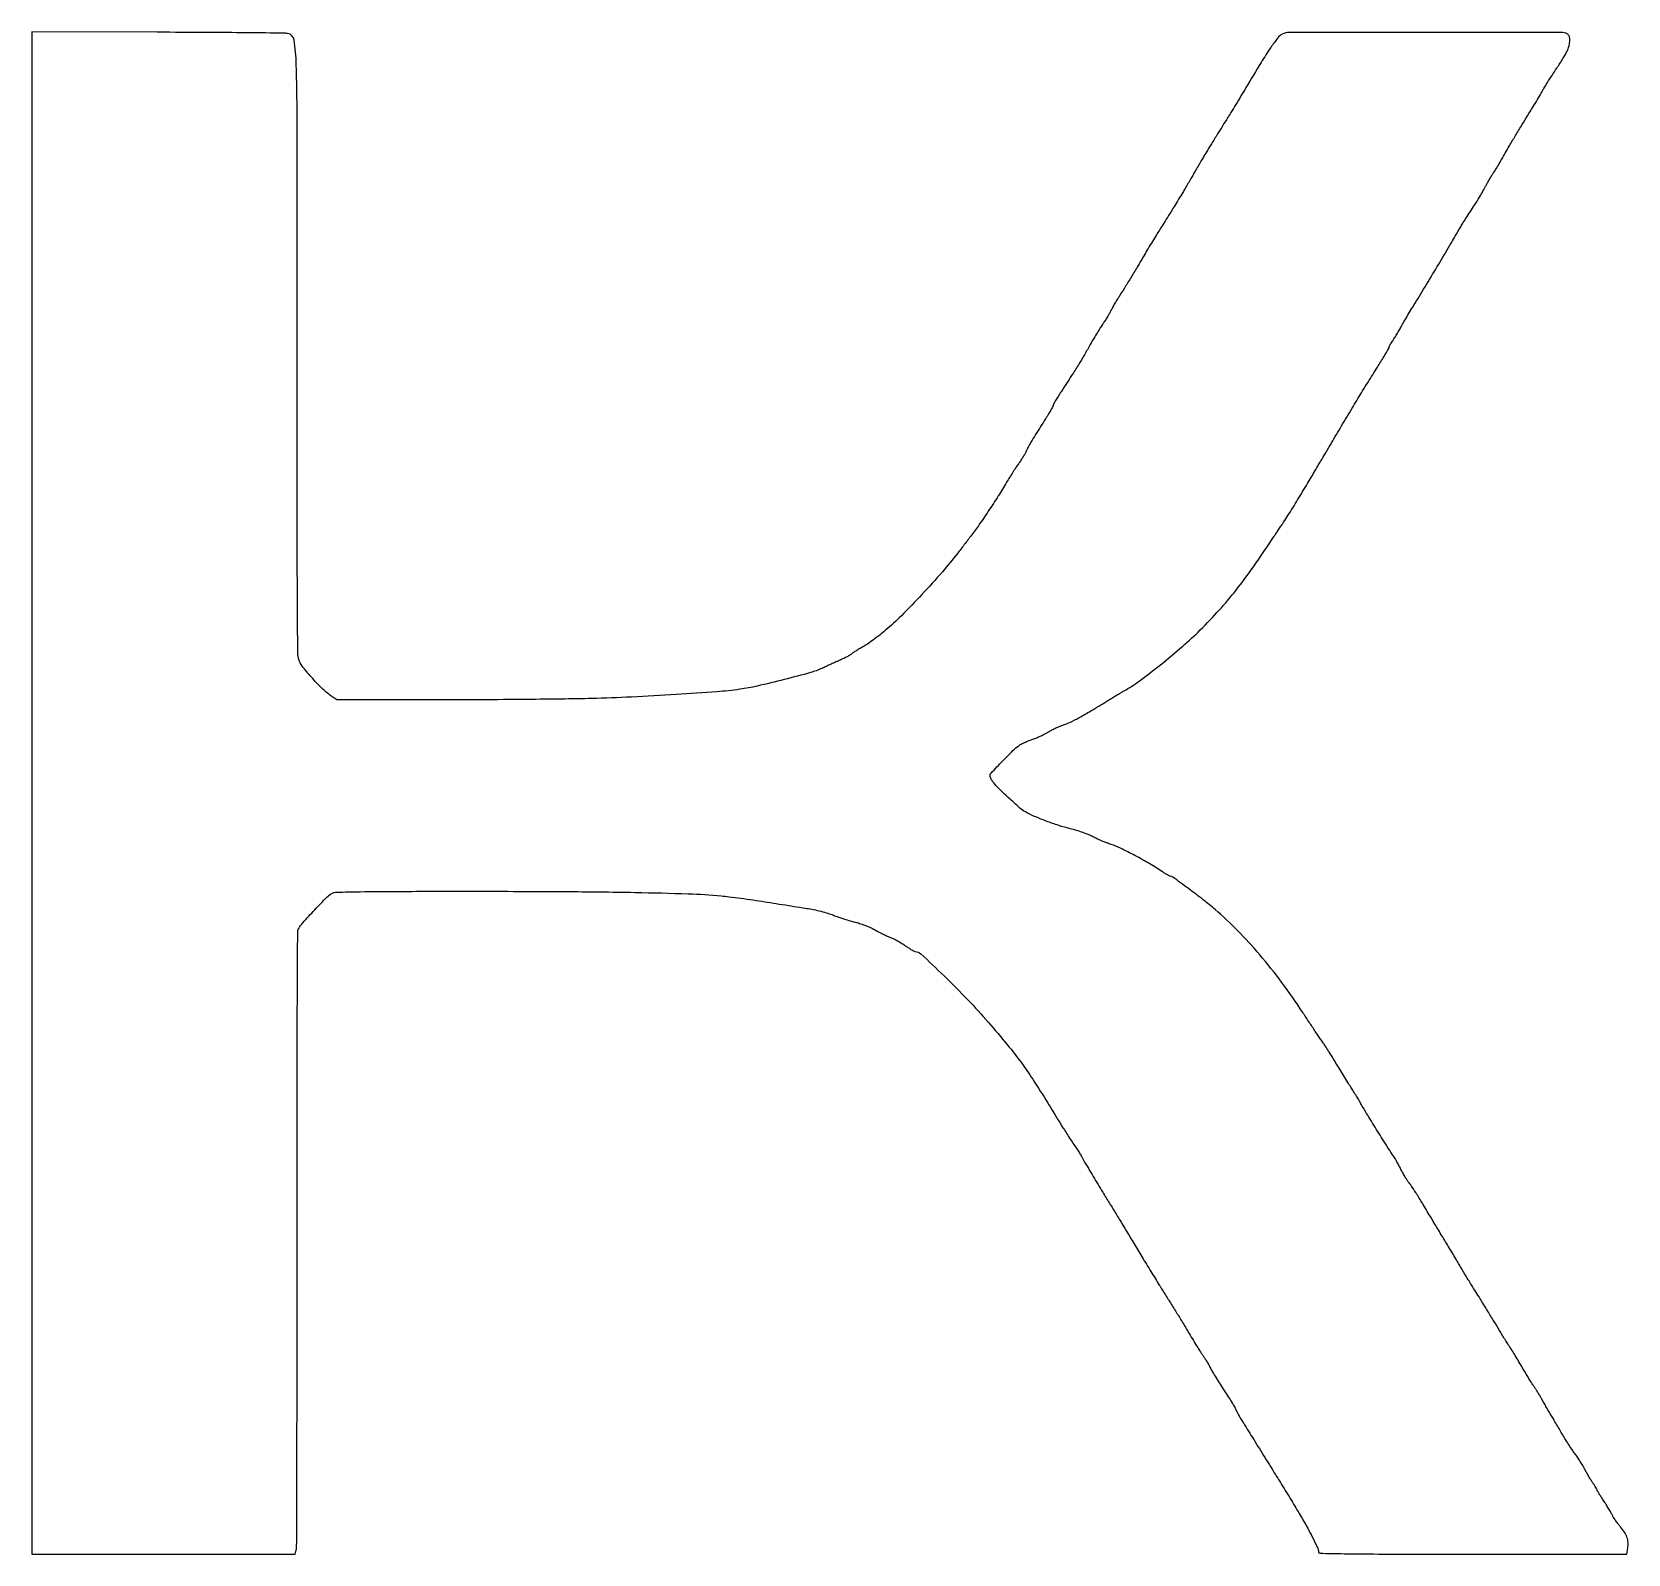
# Model space of a CAD drawing. Extents: x 123 to 7564, y 148 to 3762.
# Drawn here: x 123 to 1183, y 148 to 1158 of the extents above; entities that cross this region are included whole.
import ezdxf

# ---------------------------------------------------------------- set-up
doc = ezdxf.new("R2010")
doc.units = 0

msp = doc.modelspace()

# ---------------------------------------------------------------- linework, layer by layer
msp.add_lwpolyline([(122.999732, 653.25), (123, 148), (210.391592, 148), (297.783184, 148), (298.461398, 150.702218, 0.060812), (298.7391, 152.922489, 0.000043), (298.909922, 212.476962, 0.000511), (299.026849, 278.87261, 0.000312), (299.035904, 357.204615, -0.000261), (299.037273, 458.521497, -0.001176), (299.208286, 517.757758, -0.000247), (299.453905, 560.611508, -0.120141), (300.115197, 563.252397, -0.062148), (302.836645, 567.157561, -0.005947), (310.71503, 575.70546, -0.005165), (318.864303, 584.162196, -0.079248), (322.115313, 586.55963, -0.113093), (325.422483, 587.411209, -0.002864), (340.976092, 587.738844, -0.003346), (365.692335, 587.952457, -0.000481), (416.20034, 588.002397, -0.001467), (476.668631, 587.826539, -0.003138), (523.356628, 587.260721, -0.003748), (558.668398, 586.346293, -0.014562), (580.5, 584.979877, -0.007647), (585.959154, 584.393933, -0.002906), (593.55625, 583.415942, -0.002877), (601.802466, 582.257293, -0.003516), (609.5, 581.075194, 0.000395), (617.125398, 579.855412, 0.000339), (625.153163, 578.583358, 0.000341), (632.44609, 577.437917, 0.000981), (637.510769, 576.656168, -0.014941), (641.890445, 575.854389, -0.010415), (646.780836, 574.700184, -0.010517), (651.42897, 573.395555, -0.021355), (655.010769, 572.139116, 0.010796), (658.37702, 570.877864, 0.007031), (662.313858, 569.560842, 0.007071), (666.192479, 568.383823, 0.013368), (669.355556, 567.563489, -0.021958), (672.42602, 566.710634, -0.013077), (676.002223, 565.441605, -0.013077), (679.506654, 563.987563, -0.021987), (682.355556, 562.563927, 0.007927), (685.037316, 561.128225, 0.00604), (688.016945, 559.638595, 0.006111), (690.84421, 558.310002, 0.014245), (693, 557.402136, -0.024415), (695.107358, 556.463779, -0.011126), (697.768133, 555.044586, -0.010987), (700.5114, 553.421686, -0.014845), (702.912792, 551.828119, 0.00796), (705.05794, 550.361658, 0.011117), (707.024689, 549.12451, 0.007691), (708.694256, 548.159963, 0.127814), (709.3098, 548, -0.190777), (713.076947, 546.508341, -0.003668), (728.533139, 531.777267, -0.009485), (744.269307, 515.968893, -0.012667), (757.904522, 501, -0.005462), (770.694141, 485.893983, -0.014245), (779.456191, 474.67709, -0.014808), (787.371588, 463.231337, -0.006338), (797.294643, 447.5, -0.000009), (799.652564, 443.654592, -0.000007), (802.174398, 439.541566, -0.000007), (804.494311, 435.757617, -0.000019), (806.156734, 433.045756, 0.004143), (807.796518, 430.419677, 0.001795), (810.01956, 426.951886, 0.001776), (812.410153, 423.280713, 0.002359), (814.61198, 419.959818, -0.0021), (816.598677, 416.966754, -0.002991), (818.336296, 414.290182, -0.001666), (819.782515, 412.016371, -0.044094), (820.11198, 411.375779, 0.037594), (821.004406, 409.583794, 0.000468), (827.5694, 398.585482, 0.001557), (833.843598, 388.170458, 0.004485), (838.282178, 381, -0.003954), (840.595607, 377.271545, -0.000737), (844.778091, 370.3875, -0.000789), (849.642885, 362.32509, -0.000721), (854.631946, 354, 0.00167), (859.950548, 345.163094, 0.001286), (865.810199, 335.55625, 0.0013), (871.332823, 326.606448, 0.003108), (875.490308, 320, -0.002414), (879.30421, 313.958142, -0.001568), (883.656227, 306.940625, -0.001577), (887.861335, 300.063799, -0.002998), (891.193984, 294.5, 0.002662), (894.073313, 289.685675, 0.003104), (896.861343, 285.14375, 0.002753), (899.264067, 281.330442, 0.018722), (900.530349, 279.5, -0.01862), (901.567844, 278.000927, -0.007818), (902.855541, 275.9125, -0.007723), (904.164492, 273.634011, -0.009959), (905.29203, 271.5, 0.016534), (906.698615, 268.920539, 0.004775), (909.039731, 265.03125, 0.004797), (911.764126, 260.695298, 0.005098), (914.517412, 256.5, -0.004629), (917.155877, 252.48786, -0.005737), (919.53389, 248.703125, -0.004751), (921.461152, 245.487998, -0.042241), (922.172741, 244, 0.030143), (922.773558, 242.661469, 0.006842), (923.957996, 240.471875, 0.007061), (925.396632, 237.980469, 0.006808), (926.922212, 235.5, -0.001738), (928.958676, 232.262893, -0.000443), (932.235652, 227.003125, -0.000452), (935.966191, 220.991406, -0.000458), (939.669043, 215, 0.000174), (943.321877, 209.08201, 0.000185), (946.902314, 203.290625, 0.000176), (949.986148, 198.310544, 0.000862), (951.734615, 195.5, -0.002774), (958.299692, 184.856542, -0.003483), (964.260381, 174.916638, -0.003634), (969.15947, 166.476942, -0.013125), (972.097904, 161, -0.001278), (975.170583, 154.85424, -0.014424), (976.311704, 152.380581, -0.037849), (976.829868, 150.856419, -0.063095), (977, 149.513569, 0.407898), (977.944145, 148.548796, 0.001707), (994.159074, 148.253696, 0.00333), (1020.03623, 148.043457, 0.000366), (1079.372192, 148), (1181.744384, 148), (1182.354791, 151.817276, 0.055652), (1182.535384, 155.626472, 0.06498), (1181.839129, 159.177912, 0.061118), (1180.204891, 162.600669, 0.041817), (1177.591464, 166.03044, -0.01942), (1176.0903, 167.827671, -0.012263), (1174.474601, 170.031968, -0.012312), (1172.990885, 172.280048, -0.022082), (1171.902558, 174.20494, 0.012809), (1170.795025, 176.251459, 0.005593), (1169.226408, 178.911271, 0.00553), (1167.496705, 181.700505, 0.007352), (1165.859246, 184.195131, -0.00475), (1164.380379, 186.422785, -0.007086), (1163.133653, 188.40082, -0.003443), (1162.114915, 190.095207, -0.134413), (1162, 190.514955, 0.129376), (1161.893878, 190.918218, 0.005686), (1161.158948, 192.184072, 0.009308), (1160.233797, 193.672897, 0.006481), (1159.136846, 195.319825, -0.010518), (1157.876296, 197.245896, -0.006218), (1156.449466, 199.593949, -0.00622), (1155.082857, 201.974374, -0.010613), (1154.00892, 204, 0.016271), (1152.851338, 206.12495, 0.007281), (1151.198566, 208.845597, 0.007199), (1149.366063, 211.674145, 0.009702), (1147.622074, 214.176499, -0.008665), (1145.734245, 216.873313, -0.004365), (1143.44183, 220.336806, -0.004333), (1141.134201, 223.958622, -0.006416), (1139.1799, 227.176499, 0.000081), (1137.267133, 230.417847, 0.000055), (1135.086262, 234.111222, 0.000055), (1132.978306, 237.679312, 0.000111), (1131.310636, 240.5, -0.001591), (1129.768519, 243.126043, -0.001154), (1128.067537, 246.059375, -0.001165), (1126.465487, 248.851871, -0.002549), (1125.254232, 251, 0.006859), (1124.136845, 252.942335, 0.005083), (1122.850712, 255.059375, 0.005138), (1121.595333, 257.033691, 0.011524), (1120.592844, 258.5, -0.01482), (1119.412659, 260.250878, -0.002727), (1117.349519, 263.55625, -0.002927), (1114.978958, 267.451507, -0.00266), (1112.576708, 271.5, 0.002358), (1110.134283, 275.621875, 0.002329), (1107.643149, 279.7375, 0.002286), (1105.428689, 283.320954, 0.008972), (1104.013342, 285.5, -0.006765), (1102.691974, 287.514833, -0.002517), (1100.88732, 290.38125, -0.002494), (1098.950664, 293.526815, -0.003012), (1097.164989, 296.5, 0.002504), (1093.562616, 302.511855, 0.001569), (1089.290565, 309.511333, 0.00137), (1084.326525, 317.538097, 0.000917), (1078.604608, 326.696442, -0.002677), (1076.458758, 330.158095, -0.001823), (1074.053671, 334.11708, -0.001837), (1071.761197, 337.953715, -0.003698), (1069.986437, 341, 0.003084), (1068.180562, 344.108457, 0.001392), (1065.776312, 348.162893, 0.001378), (1063.214535, 352.42891, 0.001884), (1060.881829, 356.256658, -0.000939), (1058.565107, 360.042066, -0.000725), (1056.052787, 364.177924, -0.000733), (1053.717283, 368.048086, -0.001757), (1052, 370.926087, 0.001937), (1046.519982, 380.102552, 0.004787), (1042.411259, 386.777192, 0.005941), (1039.295789, 391.603212, 0.024573), (1037.239016, 394.399014, -0.025804), (1036.124619, 395.921664, -0.008998), (1034.676153, 398.220695, -0.008909), (1033.169801, 400.812995, -0.010275), (1031.829359, 403.338038, 0.005119), (1030.534942, 405.8383, 0.004856), (1029.167086, 408.356082, 0.004826), (1027.914132, 410.559549, 0.017026), (1027.04786, 411.939024, -0.006957), (1022.11098, 419.460035, -0.002631), (1015.414958, 430.100268, -0.002463), (1008.965007, 440.584964, -0.010266), (1005.240312, 447, 0.007382), (1003.99201, 449.178788, 0.003063), (1002.243815, 452.0875, 0.003029), (1000.332268, 455.18198, 0.003905), (998.537033, 458, -0.003847), (996.524697, 461.157993, -0.001676), (993.898687, 465.38125, -0.001658), (991.138342, 469.887271, -0.00221), (988.662472, 474, 0.003597), (986.281445, 477.930467, 0.003442), (983.809471, 481.884375, 0.00341), (981.580097, 485.343847, 0.012339), (980.09247, 487.5, -0.008094), (978.387062, 489.927459, -0.001125), (974.944394, 495.025, -0.001288), (970.896944, 501.08084, -0.001092), (966.650724, 507.5, 0.014172), (952.605914, 527.570679, 0.016468), (938.103815, 545.806336, 0.017487), (923.337797, 561.986053, 0.021881), (908.5, 575.87346, 0.012087), (900.765414, 582.184573, 0.006079), (890.718135, 589.791963, 0.001743), (880.308699, 597.420354, 0.158543), (878.526611, 598, -0.124523), (878.059878, 598.118068, -0.006891), (876.735828, 598.857508, -0.010309), (875.175249, 599.800874, -0.007335), (873.464651, 600.919176, 0.015837), (865.188509, 606.131041, 0.009925), (855.203451, 611.72263, 0.009345), (845.672818, 616.587239, 0.03591), (839.5, 619.063274, -0.013251), (836.4439, 620.13122, -0.009163), (833.043269, 621.49345, -0.009246), (829.821003, 622.924028, -0.018673), (827.349425, 624.190904, 0.031532), (824.685302, 625.47112, 0.011383), (820.754699, 626.960266, 0.011238), (816.363861, 628.400297, 0.013115), (812.132017, 629.563325, -0.017217), (804.64195, 631.688034, -0.011923), (796.324437, 634.580598, -0.012036), (788.471058, 637.741037, -0.024501), (782.5, 640.667194, -0.055402), (778.834916, 643.258053, -0.006189), (771.26391, 650.149059, -0.006592), (763.891029, 657.212616, -0.048274), (760.756589, 660.95544, -0.020298), (760.088781, 662.020371, -0.021517), (759.52337, 663.115813, -0.021737), (759.120485, 664.095969, -0.085506), (759.006589, 664.736688, -0.19399), (759.681796, 666.437586, -0.002624), (767.626777, 674.690969, -0.006299), (775.217935, 682.300226, -0.051625), (779.053491, 685.344164, -0.030425), (780.423977, 686.105087, -0.009323), (782.579968, 687.087004, -0.009293), (785.03975, 688.098493, -0.010046), (787.472766, 688.99063, 0.01617), (790.052375, 689.972519, 0.01059), (792.961064, 691.261762, 0.010656), (795.744265, 692.639676, 0.020044), (797.919275, 693.888179, -0.020213), (800.062578, 695.117516, -0.011568), (802.738889, 696.434184, -0.011542), (805.495965, 697.635722, -0.018782), (807.893963, 698.511984, 0.033838), (812.353402, 700.295366, 0.013376), (818.230621, 703.316594, 0.009886), (825.942753, 707.746103, 0.003829), (836.455385, 714.17379, -0.002711), (839.457988, 716.018891, -0.002133), (842.730156, 717.986229, -0.002156), (845.786992, 719.788586, -0.005322), (848.049172, 721.077204, 0.032236), (857.961544, 727.45311, 0.009558), (872.263252, 738.442321, 0.009962), (886.910408, 750.635014, 0.016848), (898.616467, 761.492778, 0.014147), (911.155634, 774.659475, 0.016307), (922.327458, 787.920734, 0.014059), (933.861626, 803.432943, 0.006967), (947.657826, 823.715491, -0.001635), (949.092412, 825.87369, -0.000993), (950.801942, 828.416425, -0.000995), (952.507613, 830.931754, -0.001759), (953.926805, 833, 0.013075), (956.793065, 837.386707, 0.001367), (963.212593, 847.860145, 0.001863), (969.817602, 858.794113, 0.003912), (974.852492, 867.350642, -0.002047), (975.710959, 868.822092, -0.000638), (977.011136, 871.023407, -0.000638), (978.469779, 873.478687, -0.000704), (979.887546, 875.850642, 0.000722), (981.418501, 878.412172, 0.000434), (983.228247, 881.456126, 0.000435), (985.022546, 884.486074, 0.00076), (986.503165, 887, -0.0013), (993.292936, 898.499862, -0.001267), (1000.198969, 910.060652, -0.001209), (1006.288653, 920.141109, -0.005412), (1009.934818, 926, 0.00161), (1016.210115, 935.914669, 0.004512), (1020.520588, 942.913182, 0.002153), (1023.712121, 948.25309, 0.134401), (1024, 949.304713, -0.111112), (1024.113909, 949.810975, -0.014609), (1024.617846, 950.798521, -0.016377), (1025.297921, 951.949137, -0.013053), (1026.103305, 953.145079, 0.014227), (1027.159511, 954.721445, 0.004178), (1028.690835, 957.199501, 0.004192), (1030.367684, 960.01748, 0.004492), (1031.958341, 962.799449, -0.00402), (1033.785374, 966.00184, -0.001812), (1036.23147, 970.175463, -0.001793), (1038.846456, 974.564411, -0.002447), (1041.236776, 978.5, 0.00176), (1048.743106, 990.820807, 0.001332), (1056.898585, 1004.395389, 0.00129), (1064.306642, 1016.873689, 0.004475), (1069.005176, 1025, -0.005535), (1070.234094, 1027.115101, -0.002683), (1071.849909, 1029.79375, -0.00266), (1073.562781, 1032.565887, -0.003828), (1075.11079, 1035, 0.001205), (1080.632864, 1043.583223, 0.004865), (1083.93822, 1048.860597, 0.007856), (1086.199999, 1052.684693, 0.012282), (1088.012414, 1056.051442, -0.009803), (1089.072769, 1058.044781, -0.005904), (1090.403994, 1060.368236, -0.005912), (1091.782282, 1062.647233, -0.010288), (1092.986448, 1064.5, 0.01195), (1094.377174, 1066.65546, 0.003281), (1096.463268, 1070.115625, 0.003314), (1098.776484, 1074.069532, 0.003453), (1101.005134, 1078, -0.005159), (1103.644531, 1082.618073, -0.002126), (1107.311161, 1088.821875, -0.002103), (1111.301238, 1095.44443, -0.002701), (1115.029472, 1101.5, 0.001971), (1118.498941, 1107.116883, 0.002385), (1121.708466, 1112.415625, 0.002021), (1124.370391, 1116.898997, 0.016332), (1125.515705, 1119, -0.020789), (1126.64482, 1121.028077, -0.003102), (1129.109783, 1124.996875, -0.003484), (1132.084793, 1129.649036, -0.002997), (1135.276282, 1134.5, 0.006372), (1139.350694, 1140.784955, 0.022307), (1141.739898, 1144.979018, 0.034663), (1143.108852, 1148.181945, 0.057942), (1143.744264, 1151.038806, 0.02001), (1143.882203, 1153.222511, 0.049766), (1143.760182, 1154.816955, 0.070596), (1143.378381, 1155.981588, 0.10547), (1142.717195, 1156.819744, 0.174543), (1139.356463, 1158.035546, 0.000139), (1048.267894, 1158.148145, 0.000187), (957.788325, 1158.201067, 0.123525), (953.003025, 1157.001619, 0.103938), (949.956583, 1154.443289, 0.017159), (945.404727, 1148.21106, 0.012104), (939.000431, 1138.269896, 0.002922), (928.896658, 1121.5, -0.001321), (925.612632, 1116.009601, -0.001142), (922.136514, 1110.2625, -0.001149), (918.961763, 1105.067542, -0.003347), (916.737254, 1101.5, 0.001592), (913.4718, 1096.303776, 0.001318), (910.0264, 1090.749723, 0.001087), (906.023487, 1084.227126, 0.000551), (901.011528, 1076, 0.002836), (899.468457, 1073.427999, 0.00148), (897.573196, 1070.20625, 0.001471), (895.64805, 1066.889053, 0.00225), (894, 1064, -0.00225), (892.35195, 1061.110947, -0.001471), (890.426804, 1057.79375, -0.00148), (888.531543, 1054.572001, -0.002836), (886.988472, 1052, -0.000516), (881.36529, 1042.768101, -0.001587), (877.532656, 1036.534998, -0.002231), (874.477488, 1031.650291, -0.002539), (871.506843, 1027, 0.004988), (869.491165, 1023.810297, 0.002083), (866.834679, 1019.471875, 0.002061), (864.029672, 1014.804467, 0.00267), (861.497914, 1010.5, -0.002222), (856.762858, 1002.432957, -0.002872), (852.342035, 995.074039, -0.003146), (848.236833, 988.423172, -0.004325), (844.457438, 982.5, 0.007538), (843.054171, 980.269277, 0.005143), (841.523899, 977.693992, 0.005184), (840.099179, 975.179499, 0.010409), (839.036914, 973.160399, -0.013322), (837.971868, 971.164312, -0.006904), (836.541616, 968.726564, -0.006859), (835.002089, 966.260676, -0.010354), (833.588088, 964.160399, 0.012898), (831.971449, 961.732565, 0.004233), (829.714951, 958.078367, 0.004214), (827.278186, 953.978898, 0.004755), (825.008676, 950, -0.005067), (821.243768, 943.408931, -0.006711), (817.676046, 937.491208, -0.004932), (813.194102, 930.434079, -0.001437), (806.155011, 919.65637, 0.005242), (804.179758, 916.581143, 0.007705), (802.514285, 913.834305, 0.004107), (801.167745, 911.490321, 0.129014), (801, 910.851036, -0.125094), (800.836117, 910.206243, -0.003774), (799.485299, 907.764649, -0.007261), (797.819394, 904.904429, -0.004929), (795.843571, 901.694666, 0.000735), (789.302985, 891.266306, 0.005213), (786.189763, 886.168832, 0.010795), (784.302687, 882.844237, 0.017995), (782.87762, 879.958421, -0.021778), (782.019422, 878.253152, -0.009475), (780.739638, 876.062655, -0.009355), (779.28965, 873.782512, -0.012301), (777.87762, 871.761015, 0.011203), (776.269322, 869.469262, 0.004503), (774.170301, 866.268999, 0.004453), (771.970197, 862.779902, 0.00562), (770, 859.511268, -0.008454), (764.512068, 850.522227, -0.005495), (757.882923, 840.315428, -0.005502), (751.298876, 830.650248, -0.012362), (746.044537, 823.5, 0.000256), (743.746773, 820.526761, 0.000216), (741.320615, 817.38125, 0.000218), (739.111753, 814.512309, 0.000611), (737.567741, 812.5, -0.016294), (727.366678, 800.034696, -0.008399), (713.843487, 785.081302, -0.008303), (700.152202, 770.922662, -0.021083), (689.625155, 761.244454, -0.009694), (685.778468, 758.12191, -0.007978), (681.558032, 754.936626, -0.008073), (677.587531, 752.13537, -0.02116), (674.625155, 750.294746, 0.005777), (672.167631, 748.87065, 0.006578), (669.848656, 747.449171, 0.006016), (667.912128, 746.193952, 0.036305), (666.966014, 745.460116, -0.050838), (666.019878, 744.769268, -0.009339), (664.13012, 743.711155, -0.009947), (661.862574, 742.55402, -0.008903), (659.466014, 741.44283, 0.001594), (656.747925, 740.230514, 0.000925), (653.490017, 738.757702, 0.000924), (650.229192, 737.269023, 0.001558), (647.5, 736.006641, -0.041809), (639.937631, 733.22226, -0.004765), (622.339031, 728.546564, -0.005975), (604.525172, 724.221088, -0.021351), (593, 722.081453, -0.016408), (577.757078, 720.428009, -0.00334), (550.661347, 718.56749, -0.003709), (521.015695, 716.951412, -0.005189), (494.5, 715.978791, -0.003248), (476.9307, 715.63102, -0.00102), (450.630011, 715.334964, -0.001019), (421.274602, 715.124239, -0.001128), (392.900038, 715.042408), (325.300077, 715), (321.400038, 717.835945, -0.037204), (315.507918, 722.830066, -0.017088), (308.574963, 730.136801, -0.014325), (302.395781, 737.527809, -0.094426), (300.182322, 741.7858, -0.071043), (299.496978, 746.343626, -0.00045), (299.228903, 787.586158, -0.001219), (299.043133, 846.35822, -0.000257), (299.021729, 949.044866, 0.000192), (299.00974, 1102.731802, 0.007397), (298.486122, 1137.055412, 0.029792), (297.04542, 1153.08933, 0.323988), (292.757567, 1157.460191, 0.039581), (290.20169, 1157.68886, 0.000225), (266.002144, 1157.922615, 0.000961), (238.395993, 1158.123779, 0.000611), (206.249732, 1158.256924), (122.999465, 1158.5)], format="xyb", close=True)

doc.saveas('drawing.dxf')
